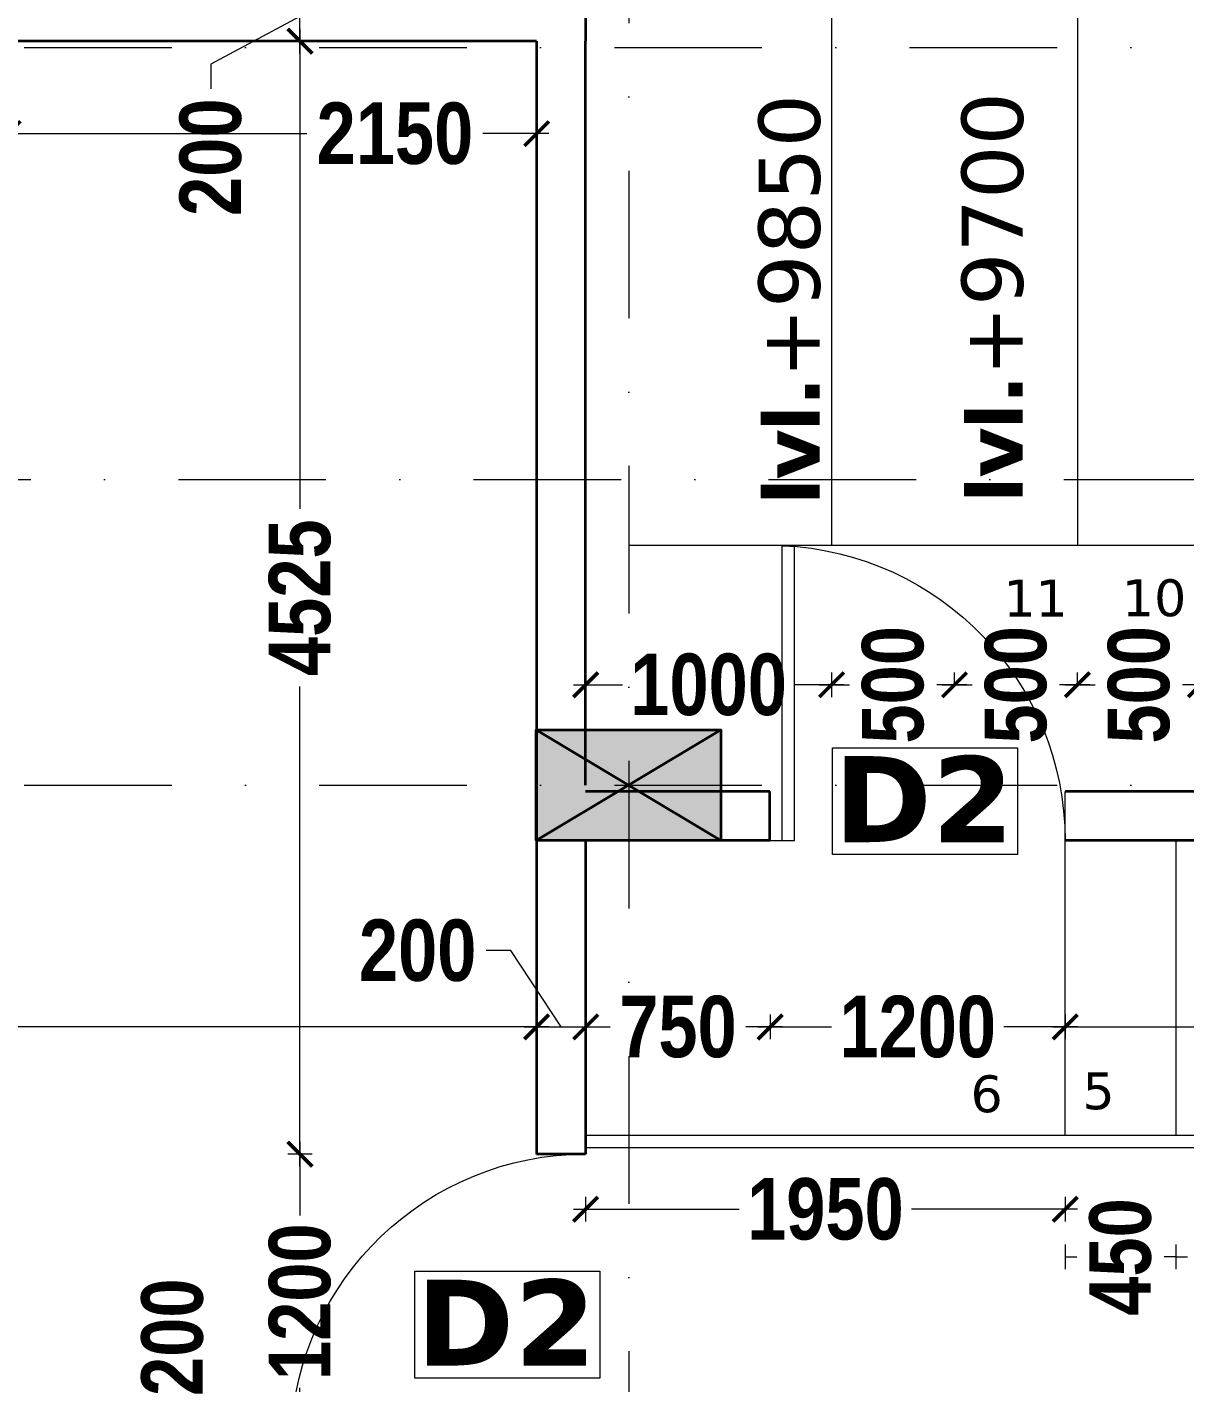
# Model space of a CAD drawing. Header units: millimetres. Extents: x -3092155 to 4513934, y -12317808 to 1850003.
# Drawn here: x -440960 to -436252, y -5541766 to -5536254 of the extents above; entities that cross this region are included whole.
import ezdxf

# ---------------------------------------------------------------- set-up
doc = ezdxf.new("R2010")
doc.units = ezdxf.units.MM
doc.header["$LTSCALE"] = 2
doc.header["$MEASUREMENT"] = 0
doc.header["$PDMODE"] = 34
doc.header["$PDSIZE"] = 500
doc.linetypes.add('DASHDOT', pattern=[1, 0.5, -0.25, 0, -0.25])
for name, color, linetype, lineweight in [('coloumn', 10, 'Continuous', 35), ('D DIM', 250, 'Continuous', 9), ('D2', 10, 'Continuous', 5), ('DOOR', 27, 'Continuous', 5), ('DUCT', 37, 'Continuous', 35), ('GRID', 251, 'DASHDOT', 5), ('RAILING', 47, 'Continuous', 13), ('STAIR', 252, 'Continuous', 9), ('Step', 251, 'Continuous', 9), ('TEXT', 7, 'Continuous', 13), ('WAll', 250, 'Continuous', 35)]:
    doc.layers.add(name, color=color, linetype=linetype, lineweight=lineweight)
doc.styles.add('INNER DIM', font='ARIALNB.TTF', dxfattribs={"height": 250})
doc.styles.add('style2', font='verdana.ttf')
doc.dimstyles.new('external final', dxfattribs={"dimscale": 0, "dimtxt": 250, "dimasz": 100, "dimexe": 50, "dimexo": 50, "dimgap": 50, "dimtad": 0, "dimdec": 0, "dimzin": 0, "dimdsep": 46, "dimtxsty": 'INNER DIM', "dimblk": 'ARCHTICK', "dimcen": 100, "dimdle": 50, "dimclrd": 256, "dimclre": 256, "dimclrt": 256, "dimadec": 0, "dimazin": 0, "dimtfac": 1, "dimtdec": 0, "dimtix": 1, "dimtmove": 1, "dimatfit": 3, "dimfxl": 50, "dimfxlon": 1, "dimtolj": 1, "dimtzin": 0, "dimlwd": -1, "dimlwe": -1, "dimarcsym": 1})

# ---------------------------------------------------------------- blocks, each defined once
blk = doc.blocks.new('A$C378B1DF0')
at = {"layer": 'DOOR', "ltscale": 0.1}
for p, q in [((1100, 0), (1100, 1195.8)), ((1150, 0), (1150, 1199)), ((1200, 0), (1100, 0))]:
    blk.add_line(p, q, dxfattribs=at)
blk.add_arc((1200, 0), 1200, 92.388, 180, dxfattribs=at)
blk = doc.blocks.new('_ArchTick')
at = {"color": 0, "linetype": 'ByBlock', "const_width": 0.15}
blk.add_lwpolyline([(-0.5, -0.5), (0.5, 0.5)], dxfattribs=at)
blk = doc.blocks.new('*D403')
at = {"layer": 'D DIM', "ltscale": 100, "transparency": 16777216}
for p, q in [((-440369.1, -5541959), (-440369.1, -5541859)), ((-439850.5, -5542136.2), (-440369.1, -5541959)), ((-439850.5, -5542286.2), (-439850.5, -5541986.2)), ((-439800.5, -5542036.2), (-439900.5, -5542036.2)), ((-439800.5, -5542236.2), (-439900.5, -5542236.2))]:
    blk.add_line(p, q, dxfattribs=at)
at = {"layer": 'Defpoints', "color": 0, "lineweight": 50, "ltscale": 100, "transparency": 16777216}
for p in [(-439850.5, -5542036.2), (-438888.5, -5542036.2), (-438888.5, -5542236.2)]:
    blk.add_point(p, dxfattribs=at)
at = {"layer": 'D DIM', "ltscale": 100, "transparency": 16777216, "xscale": 100, "yscale": 100, "zscale": 100}
for p, rotation in [((-439850.5, -5542036.2), 90), ((-439850.5, -5542236.2), 270)]:
    blk.add_blockref('_ArchTick', p, dxfattribs=dict(at, rotation=rotation))
at = {"layer": 'D DIM', "ltscale": 100, "transparency": 16777216, "insert": (-440369.1, -5541580.7), "char_height": 250, "attachment_point": 5, "rotation": 90, "style": 'INNER DIM'}
blk.add_mtext('\\A1;200', dxfattribs=at)
blk = doc.blocks.new('*D404')
at = {"layer": 'D DIM', "ltscale": 100, "transparency": 16777216}
for p, q in [((-439850.5, -5540786.2), (-439850.5, -5541086)), ((-439800.5, -5540836.2), (-439900.5, -5540836.2)), ((-439850.5, -5542086.2), (-439850.5, -5541786.4)), ((-439800.5, -5542036.2), (-439900.5, -5542036.2))]:
    blk.add_line(p, q, dxfattribs=at)
at = {"layer": 'Defpoints', "color": 0, "lineweight": 50, "ltscale": 100, "transparency": 16777216}
for p in [(-439850.5, -5540836.2), (-438888.5, -5540836.2), (-438888.5, -5542036.2)]:
    blk.add_point(p, dxfattribs=at)
at = {"layer": 'D DIM', "ltscale": 100, "transparency": 16777216, "xscale": 100, "yscale": 100, "zscale": 100}
for p, rotation in [((-439850.5, -5540836.2), 90), ((-439850.5, -5542036.2), 270)]:
    blk.add_blockref('_ArchTick', p, dxfattribs=dict(at, rotation=rotation))
at = {"layer": 'D DIM', "ltscale": 100, "transparency": 16777216, "insert": (-439850.5, -5541436.2), "char_height": 250, "attachment_point": 5, "rotation": 90, "style": 'INNER DIM'}
blk.add_mtext('\\A1;1200', dxfattribs=at)
blk = doc.blocks.new('*D405')
at = {"layer": 'D DIM', "ltscale": 100, "transparency": 16777216}
for p, q in [((-439850.5, -5536261.2), (-439850.5, -5538212.1)), ((-439800.5, -5536311.2), (-439900.5, -5536311.2)), ((-439850.5, -5540886.2), (-439850.5, -5538935.3)), ((-439800.5, -5540836.2), (-439900.5, -5540836.2))]:
    blk.add_line(p, q, dxfattribs=at)
at = {"layer": 'Defpoints', "color": 0, "lineweight": 50, "ltscale": 100, "transparency": 16777216}
for p in [(-439850.5, -5536311.2), (-438888.5, -5536311.2), (-438888.5, -5540836.2)]:
    blk.add_point(p, dxfattribs=at)
at = {"layer": 'D DIM', "ltscale": 100, "transparency": 16777216, "xscale": 100, "yscale": 100, "zscale": 100}
for p, rotation in [((-439850.5, -5536311.2), 90), ((-439850.5, -5540836.2), 270)]:
    blk.add_blockref('_ArchTick', p, dxfattribs=dict(at, rotation=rotation))
at = {"layer": 'D DIM', "ltscale": 100, "transparency": 16777216, "insert": (-439850.5, -5538573.7), "char_height": 250, "attachment_point": 5, "rotation": 90, "style": 'INNER DIM'}
blk.add_mtext('\\A1;4525', dxfattribs=at)
blk = doc.blocks.new('*D406')
at = {"layer": 'D DIM', "ltscale": 100, "transparency": 16777216}
for p, q in [((-439850.5, -5536361.2), (-439850.5, -5536061.2)), ((-439800.5, -5536111.2), (-439900.5, -5536111.2)), ((-439850.5, -5536211.2), (-440213.7, -5536404.2)), ((-439800.5, -5536311.2), (-439900.5, -5536311.2)), ((-440213.7, -5536404.2), (-440213.7, -5536504.2))]:
    blk.add_line(p, q, dxfattribs=at)
at = {"layer": 'Defpoints', "color": 0, "lineweight": 50, "ltscale": 100, "transparency": 16777216}
for p in [(-439850.5, -5536111.2), (-439538.5, -5536111.2), (-438888.5, -5536311.2)]:
    blk.add_point(p, dxfattribs=at)
at = {"layer": 'D DIM', "ltscale": 100, "transparency": 16777216, "xscale": 100, "yscale": 100, "zscale": 100}
for p, rotation in [((-439850.5, -5536111.2), 90), ((-439850.5, -5536311.2), 270)]:
    blk.add_blockref('_ArchTick', p, dxfattribs=dict(at, rotation=rotation))
at = {"layer": 'D DIM', "ltscale": 100, "transparency": 16777216, "insert": (-440213.7, -5536782.6), "char_height": 250, "attachment_point": 5, "rotation": 90, "style": 'INNER DIM'}
blk.add_mtext('\\A1;200', dxfattribs=at)
blk = doc.blocks.new('*D438')
at = {"layer": 'D DIM', "ltscale": 100, "transparency": 16777216}
for p, q in [((-446188.5, -5540269.2), (-446188.5, -5540369.2)), ((-438888.5, -5540269.2), (-438888.5, -5540369.2)), ((-446238.5, -5540319.2), (-442894, -5540319.2)), ((-438838.5, -5540319.2), (-442183, -5540319.2))]:
    blk.add_line(p, q, dxfattribs=at)
at = {"layer": 'Defpoints', "color": 0, "lineweight": 50, "ltscale": 100, "transparency": 16777216}
for p in [(-438888.5, -5539561.2), (-446188.5, -5540036.2), (-438888.5, -5540319.2)]:
    blk.add_point(p, dxfattribs=at)
at = {"layer": 'D DIM', "ltscale": 100, "transparency": 16777216, "xscale": 100, "yscale": 100, "zscale": 100, "rotation": 180}
blk.add_blockref('_ArchTick', (-446188.5, -5540319.2), dxfattribs=at)
at = {"layer": 'D DIM', "ltscale": 100, "transparency": 16777216, "xscale": 100, "yscale": 100, "zscale": 100}
blk.add_blockref('_ArchTick', (-438888.5, -5540319.2), dxfattribs=at)
at = {"layer": 'D DIM', "ltscale": 100, "transparency": 16777216, "insert": (-442538.5, -5540319.2), "char_height": 250, "attachment_point": 5, "style": 'INNER DIM'}
blk.add_mtext('\\A1;7300', dxfattribs=at)
blk = doc.blocks.new('*D439')
at = {"layer": 'D DIM', "ltscale": 100, "transparency": 16777216}
for p, q in [((-438993.7, -5540008.8), (-439093.7, -5540008.8)), ((-438788.5, -5540319.2), (-438993.7, -5540008.8)), ((-438888.5, -5540269.2), (-438888.5, -5540369.2)), ((-438688.5, -5540269.2), (-438688.5, -5540369.2)), ((-438938.5, -5540319.2), (-438638.5, -5540319.2))]:
    blk.add_line(p, q, dxfattribs=at)
at = {"layer": 'Defpoints', "color": 0, "lineweight": 50, "ltscale": 100, "transparency": 16777216}
for p in [(-438888.5, -5539561.2), (-438688.5, -5539561.2), (-438688.5, -5540319.2)]:
    blk.add_point(p, dxfattribs=at)
at = {"layer": 'D DIM', "ltscale": 100, "transparency": 16777216, "xscale": 100, "yscale": 100, "zscale": 100, "rotation": 180}
blk.add_blockref('_ArchTick', (-438888.5, -5540319.2), dxfattribs=at)
at = {"layer": 'D DIM', "ltscale": 100, "transparency": 16777216, "xscale": 100, "yscale": 100, "zscale": 100}
blk.add_blockref('_ArchTick', (-438688.5, -5540319.2), dxfattribs=at)
at = {"layer": 'D DIM', "ltscale": 100, "transparency": 16777216, "insert": (-439372, -5540008.8), "char_height": 250, "attachment_point": 5, "style": 'INNER DIM'}
blk.add_mtext('\\A1;200', dxfattribs=at)
blk = doc.blocks.new('*D440')
at = {"layer": 'D DIM', "ltscale": 100, "transparency": 16777216}
for p, q in [((-438688.5, -5540269.2), (-438688.5, -5540369.2)), ((-437938.5, -5540269.2), (-437938.5, -5540369.2)), ((-438738.5, -5540319.2), (-438589.4, -5540319.2)), ((-437888.5, -5540319.2), (-438037.6, -5540319.2))]:
    blk.add_line(p, q, dxfattribs=at)
at = {"layer": 'Defpoints', "color": 0, "lineweight": 50, "ltscale": 100, "transparency": 16777216}
for p in [(-438688.5, -5539561.2), (-437938.5, -5539561.2), (-437938.5, -5540319.2)]:
    blk.add_point(p, dxfattribs=at)
at = {"layer": 'D DIM', "ltscale": 100, "transparency": 16777216, "xscale": 100, "yscale": 100, "zscale": 100, "rotation": 180}
blk.add_blockref('_ArchTick', (-438688.5, -5540319.2), dxfattribs=at)
at = {"layer": 'D DIM', "ltscale": 100, "transparency": 16777216, "xscale": 100, "yscale": 100, "zscale": 100}
blk.add_blockref('_ArchTick', (-437938.5, -5540319.2), dxfattribs=at)
at = {"layer": 'D DIM', "ltscale": 100, "transparency": 16777216, "insert": (-438313.5, -5540319.2), "char_height": 250, "attachment_point": 5, "style": 'INNER DIM'}
blk.add_mtext('\\A1;750', dxfattribs=at)
blk = doc.blocks.new('*D441')
at = {"layer": 'D DIM', "ltscale": 100, "transparency": 16777216}
for p, q in [((-437938.5, -5540269.2), (-437938.5, -5540369.2)), ((-436738.5, -5540269.2), (-436738.5, -5540369.2)), ((-437988.5, -5540319.2), (-437688.7, -5540319.2)), ((-436688.5, -5540319.2), (-436988.3, -5540319.2))]:
    blk.add_line(p, q, dxfattribs=at)
at = {"layer": 'Defpoints', "color": 0, "lineweight": 50, "ltscale": 100, "transparency": 16777216}
for p in [(-437938.5, -5539561.2), (-436738.5, -5539561.2), (-436738.5, -5540319.2)]:
    blk.add_point(p, dxfattribs=at)
at = {"layer": 'D DIM', "ltscale": 100, "transparency": 16777216, "xscale": 100, "yscale": 100, "zscale": 100, "rotation": 180}
blk.add_blockref('_ArchTick', (-437938.5, -5540319.2), dxfattribs=at)
at = {"layer": 'D DIM', "ltscale": 100, "transparency": 16777216, "xscale": 100, "yscale": 100, "zscale": 100}
blk.add_blockref('_ArchTick', (-436738.5, -5540319.2), dxfattribs=at)
at = {"layer": 'D DIM', "ltscale": 100, "transparency": 16777216, "insert": (-437338.5, -5540319.2), "char_height": 250, "attachment_point": 5, "style": 'INNER DIM'}
blk.add_mtext('\\A1;1200', dxfattribs=at)
blk = doc.blocks.new('*D442')
at = {"layer": 'D DIM', "ltscale": 100, "transparency": 16777216}
for p, q in [((-436738.5, -5540269.2), (-436738.5, -5540369.2)), ((-425568.5, -5540269.2), (-425568.5, -5540369.2)), ((-436788.5, -5540319.2), (-431583.4, -5540319.2)), ((-425518.5, -5540319.2), (-430723.6, -5540319.2))]:
    blk.add_line(p, q, dxfattribs=at)
at = {"layer": 'Defpoints', "color": 0, "lineweight": 50, "ltscale": 100, "transparency": 16777216}
for p in [(-436738.5, -5539561.2), (-425568.5, -5539561.2), (-425568.5, -5540319.2)]:
    blk.add_point(p, dxfattribs=at)
at = {"layer": 'D DIM', "ltscale": 100, "transparency": 16777216, "xscale": 100, "yscale": 100, "zscale": 100, "rotation": 180}
blk.add_blockref('_ArchTick', (-436738.5, -5540319.2), dxfattribs=at)
at = {"layer": 'D DIM', "ltscale": 100, "transparency": 16777216, "xscale": 100, "yscale": 100, "zscale": 100}
blk.add_blockref('_ArchTick', (-425568.5, -5540319.2), dxfattribs=at)
at = {"layer": 'D DIM', "ltscale": 100, "transparency": 16777216, "insert": (-431153.5, -5540319.2), "char_height": 250, "attachment_point": 5, "style": 'INNER DIM'}
blk.add_mtext('\\A1;11170', dxfattribs=at)
blk = doc.blocks.new('*D779')
at = {"layer": 'D DIM', "ltscale": 100, "transparency": 16777216}
for p, q in [((-438688.9, -5541010.4), (-438688.9, -5541110.4)), ((-436738.9, -5541010.4), (-436738.9, -5541110.4)), ((-438738.9, -5541060.4), (-438064.1, -5541060.4)), ((-436688.9, -5541060.4), (-437363.7, -5541060.4))]:
    blk.add_line(p, q, dxfattribs=at)
at = {"layer": 'Defpoints', "color": 0, "lineweight": 50, "ltscale": 100, "transparency": 16777216}
for p in [(-438688.9, -5540811.2), (-436738.9, -5540811.2), (-436738.9, -5541060.4)]:
    blk.add_point(p, dxfattribs=at)
at = {"layer": 'D DIM', "ltscale": 100, "transparency": 16777216, "xscale": 100, "yscale": 100, "zscale": 100, "rotation": 180}
blk.add_blockref('_ArchTick', (-438688.9, -5541060.4), dxfattribs=at)
at = {"layer": 'D DIM', "ltscale": 100, "transparency": 16777216, "xscale": 100, "yscale": 100, "zscale": 100}
blk.add_blockref('_ArchTick', (-436738.9, -5541060.4), dxfattribs=at)
at = {"layer": 'D DIM', "ltscale": 100, "transparency": 16777216, "insert": (-437713.9, -5541060.4), "char_height": 250, "attachment_point": 5, "style": 'INNER DIM'}
blk.add_mtext('\\A1;1950', dxfattribs=at)
blk = doc.blocks.new('*D780')
at = {"layer": 'D DIM', "ltscale": 100, "transparency": 16777216}
for p, q in [((-436738.9, -5541204.4), (-436738.9, -5541304.4)), ((-436288.9, -5541204.4), (-436288.9, -5541304.4)), ((-436738.9, -5541254.4), (-436691.5, -5541254.4)), ((-436288.9, -5541254.4), (-436336.4, -5541254.4))]:
    blk.add_line(p, q, dxfattribs=at)
at = {"layer": 'Defpoints', "color": 0, "lineweight": 50, "ltscale": 100, "transparency": 16777216}
for p in [(-436738.9, -5540811.2), (-436288.9, -5540811.2), (-436288.9, -5541254.4)]:
    blk.add_point(p, dxfattribs=at)
at = {"layer": 'D DIM', "ltscale": 100, "transparency": 16777216, "insert": (-436513.9, -5541254.4), "char_height": 250, "attachment_point": 5, "rotation": 90, "style": 'INNER DIM'}
blk.add_mtext('\\A1;450', dxfattribs=at)
blk = doc.blocks.new('*D781')
at = {"layer": 'D DIM', "ltscale": 100, "transparency": 16777216}
for p, q in [((-436288.9, -5541204.4), (-436288.9, -5541304.4)), ((-435838.9, -5541204.4), (-435838.9, -5541304.4)), ((-436288.9, -5541254.4), (-436241.5, -5541254.4)), ((-435838.9, -5541254.4), (-435886.4, -5541254.4))]:
    blk.add_line(p, q, dxfattribs=at)
at = {"layer": 'Defpoints', "color": 0, "lineweight": 50, "ltscale": 100, "transparency": 16777216}
for p in [(-436288.9, -5540811.2), (-435838.9, -5540811.2), (-435838.9, -5541254.4)]:
    blk.add_point(p, dxfattribs=at)
at = {"layer": 'D DIM', "ltscale": 100, "transparency": 16777216, "insert": (-436063.9, -5541254.4), "char_height": 250, "attachment_point": 5, "rotation": 90, "style": 'INNER DIM'}
blk.add_mtext('\\A1;450', dxfattribs=at)
blk = doc.blocks.new('*D831')
at = {"layer": 'D DIM', "ltscale": 100, "transparency": 16777216}
for p, q in [((-438688.9, -5538877.9), (-438688.9, -5538977.9)), ((-437688.9, -5538877.9), (-437688.9, -5538977.9)), ((-438738.9, -5538927.9), (-438539.1, -5538927.9)), ((-437638.9, -5538927.9), (-437838.7, -5538927.9))]:
    blk.add_line(p, q, dxfattribs=at)
at = {"layer": 'Defpoints', "color": 0, "lineweight": 50, "ltscale": 100, "transparency": 16777216}
for p in [(-438688.9, -5538818.4), (-437688.9, -5538818.4), (-437688.9, -5538927.9)]:
    blk.add_point(p, dxfattribs=at)
at = {"layer": 'D DIM', "ltscale": 100, "transparency": 16777216, "xscale": 100, "yscale": 100, "zscale": 100, "rotation": 180}
blk.add_blockref('_ArchTick', (-438688.9, -5538927.9), dxfattribs=at)
at = {"layer": 'D DIM', "ltscale": 100, "transparency": 16777216, "xscale": 100, "yscale": 100, "zscale": 100}
blk.add_blockref('_ArchTick', (-437688.9, -5538927.9), dxfattribs=at)
at = {"layer": 'D DIM', "ltscale": 100, "transparency": 16777216, "insert": (-438188.9, -5538927.9), "char_height": 250, "attachment_point": 5, "style": 'INNER DIM'}
blk.add_mtext('\\A1;1000', dxfattribs=at)
blk = doc.blocks.new('*D832')
at = {"layer": 'D DIM', "ltscale": 100, "transparency": 16777216}
for p, q in [((-437688.9, -5538877.9), (-437688.9, -5538977.9)), ((-437188.9, -5538927.9), (-437188.9, -5538877.9)), ((-437738.9, -5538927.9), (-437616.5, -5538927.9)), ((-437138.9, -5538927.9), (-437261.4, -5538927.9))]:
    blk.add_line(p, q, dxfattribs=at)
at = {"layer": 'Defpoints', "color": 0, "lineweight": 50, "ltscale": 100, "transparency": 16777216}
for p in [(-437688.9, -5538818.4), (-437188.9, -5538927.9), (-437188.9, -5538927.9)]:
    blk.add_point(p, dxfattribs=at)
at = {"layer": 'D DIM', "ltscale": 100, "transparency": 16777216, "xscale": 100, "yscale": 100, "zscale": 100, "rotation": 180}
blk.add_blockref('_ArchTick', (-437688.9, -5538927.9), dxfattribs=at)
at = {"layer": 'D DIM', "ltscale": 100, "transparency": 16777216, "xscale": 100, "yscale": 100, "zscale": 100}
blk.add_blockref('_ArchTick', (-437188.9, -5538927.9), dxfattribs=at)
at = {"layer": 'D DIM', "ltscale": 100, "transparency": 16777216, "insert": (-437438.9, -5538927.9), "char_height": 250, "attachment_point": 5, "rotation": 90, "style": 'INNER DIM'}
blk.add_mtext('\\A1;500', dxfattribs=at)
blk = doc.blocks.new('*D833')
at = {"layer": 'D DIM', "ltscale": 100, "transparency": 16777216}
for p, q in [((-437188.9, -5538927.9), (-437188.9, -5538877.9)), ((-436688.9, -5538927.9), (-436688.9, -5538877.9)), ((-437238.9, -5538927.9), (-437116.5, -5538927.9)), ((-436638.9, -5538927.9), (-436761.4, -5538927.9))]:
    blk.add_line(p, q, dxfattribs=at)
at = {"layer": 'Defpoints', "color": 0, "lineweight": 50, "ltscale": 100, "transparency": 16777216}
for p in [(-437188.9, -5538927.9), (-436688.9, -5538927.9), (-436688.9, -5538927.9)]:
    blk.add_point(p, dxfattribs=at)
at = {"layer": 'D DIM', "ltscale": 100, "transparency": 16777216, "xscale": 100, "yscale": 100, "zscale": 100, "rotation": 180}
blk.add_blockref('_ArchTick', (-437188.9, -5538927.9), dxfattribs=at)
at = {"layer": 'D DIM', "ltscale": 100, "transparency": 16777216, "xscale": 100, "yscale": 100, "zscale": 100}
blk.add_blockref('_ArchTick', (-436688.9, -5538927.9), dxfattribs=at)
at = {"layer": 'D DIM', "ltscale": 100, "transparency": 16777216, "insert": (-436938.9, -5538927.9), "char_height": 250, "attachment_point": 5, "rotation": 90, "style": 'INNER DIM'}
blk.add_mtext('\\A1;500', dxfattribs=at)
blk = doc.blocks.new('*D834')
at = {"layer": 'D DIM', "ltscale": 100, "transparency": 16777216}
for p, q in [((-436688.9, -5538927.9), (-436688.9, -5538877.9)), ((-436188.9, -5538927.9), (-436188.9, -5538877.9)), ((-436738.9, -5538927.9), (-436616.5, -5538927.9)), ((-436138.9, -5538927.9), (-436261.4, -5538927.9))]:
    blk.add_line(p, q, dxfattribs=at)
at = {"layer": 'Defpoints', "color": 0, "lineweight": 50, "ltscale": 100, "transparency": 16777216}
for p in [(-436688.9, -5538927.9), (-436188.9, -5538927.9), (-436188.9, -5538927.9)]:
    blk.add_point(p, dxfattribs=at)
at = {"layer": 'D DIM', "ltscale": 100, "transparency": 16777216, "xscale": 100, "yscale": 100, "zscale": 100, "rotation": 180}
blk.add_blockref('_ArchTick', (-436688.9, -5538927.9), dxfattribs=at)
at = {"layer": 'D DIM', "ltscale": 100, "transparency": 16777216, "xscale": 100, "yscale": 100, "zscale": 100}
blk.add_blockref('_ArchTick', (-436188.9, -5538927.9), dxfattribs=at)
at = {"layer": 'D DIM', "ltscale": 100, "transparency": 16777216, "insert": (-436438.9, -5538927.9), "char_height": 250, "attachment_point": 5, "rotation": 90, "style": 'INNER DIM'}
blk.add_mtext('\\A1;500', dxfattribs=at)
blk = doc.blocks.new('*D943')
at = {"layer": 'D DIM', "ltscale": 100, "transparency": 16777216}
for p, q in [((-441037.6, -5536636.9), (-441037.6, -5536736.9)), ((-438888.1, -5536636.9), (-438888.1, -5536736.9)), ((-441087.6, -5536686.9), (-439822.5, -5536686.9)), ((-438838.1, -5536686.9), (-439106.5, -5536686.9))]:
    blk.add_line(p, q, dxfattribs=at)
at = {"layer": 'Defpoints', "color": 0, "lineweight": 50, "ltscale": 100, "transparency": 16777216}
for p in [(-441037.6, -5536311.2), (-438888.1, -5536311.2), (-438888.1, -5536686.9)]:
    blk.add_point(p, dxfattribs=at)
at = {"layer": 'D DIM', "ltscale": 100, "transparency": 16777216, "xscale": 100, "yscale": 100, "zscale": 100, "rotation": 180}
blk.add_blockref('_ArchTick', (-441037.6, -5536686.9), dxfattribs=at)
at = {"layer": 'D DIM', "ltscale": 100, "transparency": 16777216, "xscale": 100, "yscale": 100, "zscale": 100}
blk.add_blockref('_ArchTick', (-438888.1, -5536686.9), dxfattribs=at)
at = {"layer": 'D DIM', "ltscale": 100, "transparency": 16777216, "insert": (-439464.5, -5536686.9), "char_height": 250, "attachment_point": 5, "style": 'INNER DIM'}
blk.add_mtext('\\A1;2150', dxfattribs=at)
blk = doc.blocks.new('S.F')
at = {"layer": 'coloumn', "ltscale": 100}
blk.add_hatch(color=256, dxfattribs=at).paths.add_polyline_path([(47530.5, -5847756.2), (47530.5, -5847306.2), (46780.5, -5847306.2), (46780.5, -5847756.2)])
for p, q in [((46780.5, -5847756.2), (46780.5, -5847306.2)), ((46780.5, -5847306.2), (47530.5, -5847306.2)), ((47530.5, -5847306.2), (47530.5, -5847756.2)), ((47530.5, -5847756.2), (46780.5, -5847756.2))]:
    blk.add_line(p, q, dxfattribs=at)
blk.add_lwpolyline([(47530.5, -5847756.2), (46780.5, -5847306.2), (47530.5, -5847306.2), (46780.5, -5847756.2)], dxfattribs=at)
blk = doc.blocks.new('YJJYH')
at = {"layer": 'Step', "ltscale": 15000}
for p, q in [((-64187.6, -5695400.5), (-64187.6, -5700324.7)), ((-63187.6, -5695400.5), (-63187.6, -5700324.7)), ((-58187.6, -5700325.7), (-65012.6, -5700325.7))]:
    blk.add_line(p, q, dxfattribs=at)

msp = doc.modelspace()

# ---------------------------------------------------------------- linework, layer by layer
at = {"layer": 'D2', "ltscale": 0.1}
for points in [[(-437684.6, -5539184), (-436933.2, -5539184), (-436933.2, -5539618.3), (-437684.6, -5539618.3)], [(-439383, -5541312.4), (-438631.5, -5541312.4), (-438631.5, -5541746.7), (-439383, -5541746.7)]]:
    msp.add_lwpolyline(points, close=True, dxfattribs=at)
at = {"layer": 'DUCT', "ltscale": 100}
for p, q in [((-438689.3, -5535911.2), (-438689.3, -5536311.2)), ((-438889.3, -5536311.2), (-441038, -5536311.2))]:
    msp.add_line(p, q, dxfattribs=at)
at = {"layer": 'GRID', "color": 5, "ltscale": 600}
msp.add_line((-438513.9, -5499634.4), (-438513.9, -5584428.2), dxfattribs=at)
at = {"layer": 'GRID', "color": 6, "ltscale": 600}
for p, q in [((-460173.8, -5536336.2), (-367334.4, -5536336.2)), ((-461946.7, -5538093.6), (-365561.9, -5538093.6)), ((-460173.8, -5539336.2), (-367334.4, -5539336.2))]:
    msp.add_line(p, q, dxfattribs=at)
at = {"layer": 'RAILING', "ltscale": 100}
for p, q in [((-434489.3, -5540761.2), (-438689.3, -5540761.2)), ((-434489.3, -5540811.2), (-438689.3, -5540811.2))]:
    msp.add_line(p, q, dxfattribs=at)
at = {"layer": 'STAIR', "ltscale": 100}
for p, q in [((-436739.3, -5540761.2), (-436739.3, -5539361.2)), ((-436289.3, -5539561.2), (-436289.3, -5540761.2))]:
    msp.add_line(p, q, dxfattribs=at)
at = {"layer": 'WAll', "ltscale": 100}
for p, q in [((-438889.3, -5536311.2), (-438889.3, -5540836.2)), ((-438689.3, -5539336.2), (-438689.3, -5536311.2)), ((-437939.3, -5539361.2), (-438689.3, -5539361.2)), ((-437939.3, -5539561.2), (-437939.3, -5539361.2)), ((-425769.3, -5539361.2), (-436739.3, -5539361.2)), ((-438689.3, -5539561.2), (-438689.3, -5540836.2)), ((-437939.3, -5539561.2), (-438689.3, -5539561.2)), ((-425569.3, -5539561.2), (-436739.3, -5539561.2)), ((-438689.3, -5540836.2), (-438889.3, -5540836.2))]:
    msp.add_line(p, q, dxfattribs=at)

# ---------------------------------------------------------------- block references
at = {"layer": 'coloumn'}
msp.add_blockref('S.F', (-485670.2, 308195), dxfattribs=at)
at = {"layer": 'D DIM'}
msp.add_blockref('YJJYH', (-373501.8, 161963.5), dxfattribs=at)
at = {"layer": 'DOOR', "ltscale": 100, "xscale": -1}
msp.add_blockref('A$C378B1DF0', (-436739.3, -5539561.2), dxfattribs=at)
at = {"layer": 'DOOR', "ltscale": 100, "xscale": -1, "rotation": 90}
msp.add_blockref('A$C378B1DF0', (-438689.3, -5540836.2), dxfattribs=at)

# ---------------------------------------------------------------- texts
at = {"layer": 'D2', "ltscale": 0.1, "char_height": 350, "attachment_point": 5, "style": 'style2'}
for insert in [(-437313.5, -5539392.9), (-439011.8, -5541521.3)]:
    msp.add_mtext('\\pt3850;{\\fVerdana|b1|i0|c0|p34;D2}', dxfattribs=dict(at, insert=insert))
at = {"layer": 'TEXT', "ltscale": 0.1, "char_height": 230, "attachment_point": 5, "rotation": 90, "style": 'style2'}
for s, insert in [('{\\fVerdana|b1|i0|c0|p34;\\T0.95;lvl.\\fVerdana|b0|i0|c0|p34;\\H1.0833x;\\T1;+9850}', (-437859, -5537361)), ('{\\fVerdana|b1|i0|c0|p34;\\T0.95;lvl.\\fVerdana|b0|i0|c0|p34;\\H1.0833x;\\T1;+9700}', (-437033.3, -5537353))]:
    msp.add_mtext(s, dxfattribs=dict(at, insert=insert))
at = {"layer": 'TEXT', "ltscale": 0.1, "char_height": 150, "attachment_point": 5, "style": 'style2'}
for s, insert in [('11', (-436859.6, -5538575.4)), ('10', (-436377.3, -5538575.4)), ('6', (-437058.2, -5540592.4)), ('5', (-436603.2, -5540580.2))]:
    msp.add_mtext(s, dxfattribs=dict(at, insert=insert))

# ---------------------------------------------------------------- dimensions: what is measured, and where the dimension line sits
at = {"layer": 'D DIM', "ltscale": 100}
for base, p1, p2, angle, picture, middle in [((-439850.5, -5536111.2), (-438888.5, -5536311.2), (-439538.5, -5536111.2), 90, '*D406', (-440213.7, -5536554.2)), ((-438888.083, -5536686.905), (-441037.5929, -5536311.2065), (-438888.083, -5536311.2065), 180, '*D943', (-439464.4916, -5536686.905)), ((-439850.5, -5542036.2), (-438888.5, -5542236.2), (-438888.5, -5542036.2), 90, '*D403', (-440369.1, -5541809))]:
    dim = msp.add_linear_dim(base=base, p1=p1, p2=p2, angle=angle, dimstyle='external final', override={"dimscale": 1}, dxfattribs=at)
    dim.commit()
    dim.dimension.update_dxf_attribs({"geometry": picture, "text_midpoint": middle, "dimtype": 160})
for base, p1, p2, picture, middle in [((-439850.5, -5536311.2), (-438888.5, -5540836.2), (-438888.5, -5536311.2), '*D405', (-439850.5, -5538573.7)), ((-439850.5, -5540836.2), (-438888.5, -5542036.2), (-438888.5, -5540836.2), '*D404', (-439850.5, -5541436.2))]:
    dim = msp.add_linear_dim(base=base, p1=p1, p2=p2, angle=90, dimstyle='external final', override={"dimscale": 1}, dxfattribs=at)
    dim.commit()
    dim.dimension.update_dxf_attribs({"geometry": picture, "text_midpoint": middle})
for base, p1, p2, picture, middle in [((-437188.9, -5538927.9), (-437688.9, -5538818.4), (-437188.9, -5538927.9), '*D832', (-437438.9, -5538927.9)), ((-436688.9, -5538927.9), (-437188.9, -5538927.9), (-436688.9, -5538927.9), '*D833', (-436938.9, -5538927.9)), ((-436188.9, -5538927.9), (-436688.9, -5538927.9), (-436188.9, -5538927.9), '*D834', (-436438.9, -5538927.9)), ((-436288.9, -5541254.4), (-436738.9, -5540811.2), (-436288.9, -5540811.2), '*D780', (-436513.9, -5541254.4)), ((-435838.9, -5541254.4), (-436288.9, -5540811.2), (-435838.9, -5540811.2), '*D781', (-436063.9, -5541254.4))]:
    dim = msp.add_linear_dim(base=base, p1=p1, p2=p2, dimstyle='external final', override={"dimscale": 1}, dxfattribs=at)
    dim.commit()
    dim.dimension.update_dxf_attribs({"geometry": picture, "text_midpoint": middle, "text_rotation": 90})
for base, p1, p2, picture, middle in [((-437688.9, -5538927.9), (-438688.9, -5538818.4), (-437688.9, -5538818.4), '*D831', (-438188.9, -5538927.9)), ((-438888.5, -5540319.2), (-446188.5, -5540036.2), (-438888.5, -5539561.2), '*D438', (-442538.5, -5540319.2)), ((-437938.5, -5540319.2), (-438688.5, -5539561.2), (-437938.5, -5539561.2), '*D440', (-438313.5, -5540319.2)), ((-436738.5, -5540319.2), (-437938.5, -5539561.2), (-436738.5, -5539561.2), '*D441', (-437338.5, -5540319.2)), ((-425568.5, -5540319.2), (-436738.5, -5539561.2), (-425568.5, -5539561.2), '*D442', (-431153.5, -5540319.2)), ((-436738.9, -5541060.4), (-438688.9, -5540811.2), (-436738.9, -5540811.2), '*D779', (-437713.9, -5541060.4))]:
    dim = msp.add_linear_dim(base=base, p1=p1, p2=p2, dimstyle='external final', override={"dimscale": 1}, dxfattribs=at)
    dim.commit()
    dim.dimension.update_dxf_attribs({"geometry": picture, "text_midpoint": middle})
dim = msp.add_linear_dim(base=(-438688.5, -5540319.2), p1=(-438888.5, -5539561.2), p2=(-438688.5, -5539561.2), dimstyle='external final', override={"dimscale": 1}, dxfattribs=at)
dim.commit()
dim.dimension.update_dxf_attribs({"geometry": '*D439', "text_midpoint": (-439143.7, -5540008.8), "dimtype": 160})

doc.saveas('drawing.dxf')
